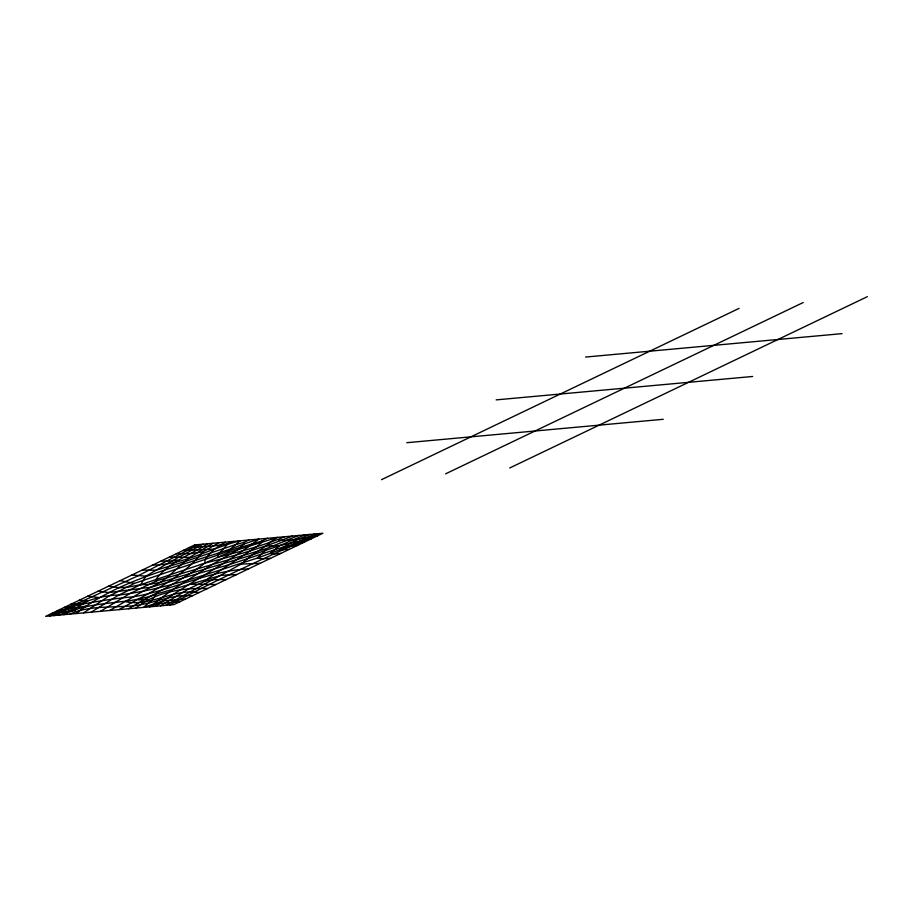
<?xml version="1.0" encoding="UTF-8"?>
<svg xmlns="http://www.w3.org/2000/svg" width="913" height="913" viewBox="0 0 913 913"><rect width="100%" height="100%" fill="white"/><g stroke="black" fill="none" stroke-linecap="round" stroke-linejoin="round"><path stroke-width="1.37" d="M128.413 608.777C153.863 593.644 181.231 581.364 204.957 563.059L205.06 559.897L207.445 556.291L214.35 549.158L225.077 542.174M267.509 538.305L261.62 541.112L261.403 542.79L257.192 546.282L208.016 578.568L205.653 580.942L189.151 588.588L160.62 605.844M232.039 541.535L226.915 543.92L226.527 545.46L217.431 555.195L134.416 583.407L108.704 596.223L83.597 612.863M149.481 606.86L154.171 604.691L154.628 603.265L157.835 600.492L173.778 588.919L212.866 564.108L237.083 550.231L244.182 543.908L258.778 539.104C226.184 564.166 189.071 582.471 155.678 606.289M218.972 542.733L202.823 551.886C181.413 579.013 148.385 592.959 119.089 609.633M203.006 544.194L171.564 561.118L145.92 576.171L140.579 584.742L118.77 595.048L91.129 612.178M298.585 535.463L266.174 548.736L265.181 550.665L257.306 558.105C211.805 572.314 166.349 589.284 118.77 595.048C95.363 595.196 74.729 606.186 53.993 615.567M236.661 574.562L221.266 575.281L156.454 594.043L152.014 600.229L143.478 607.407L163.267 600.834L185.465 599.088M108.419 586.26L119.226 587.664L127.58 587.219L140.579 584.742L204.957 563.059L228.01 552.787L231.799 547.937L240.142 540.804C210.926 547.971 183.079 565.136 152.676 565.067M207.936 543.737C190.201 555.013 169.145 561.997 156.066 579.207L156.751 580.794L266.174 548.736M165.55 605.387L241.158 564.086L251.783 555.127L266.037 546.008L269.917 542.311L277.426 537.403L228.01 552.787M142.291 570.043L155.929 570.237L184.94 561.563L235.143 544.753L243.657 542.505L244.182 543.908C187.701 565.649 124.567 575.532 76.064 613.559M212.866 543.292L189.482 557.466L166.417 578.077L160.448 582.311L141.937 591.852L109.765 610.477M135.946 608.092C155.438 592.035 182.726 587.607 207.468 588.543M304.691 534.915L279.675 545.597L270.18 553.415L257.306 558.105L262.43 558.802L270.522 558.334M100.453 611.333L129.361 593.838L156.751 580.794M280.919 553.358L273.672 554.145L270.18 553.415L287.629 546.91L314.563 534.014M169.715 605.011C218.127 578.568 268.582 556.439 318.728 533.626M198.829 544.57L137.658 575.989L49.816 615.944M261.62 541.112L229.551 550.619L217.431 555.195L218.492 557.044C240.895 551.486 263.526 545.483 284.845 536.718M243.657 542.505L248.804 540.017M69.845 614.118C89.154 605.319 111.443 607.841 132.157 605.878C152.562 604.246 171.382 593.735 192.255 595.824M739.108 308.377L381.486 479.679M803.235 302.523L445.601 473.836M867.35 296.668L509.716 467.981M309.633 534.459L290.323 543.03L279.618 549.866L289.33 549.329M58.923 615.122L77.377 607.316L87.739 600.914L79.226 600.252M63.853 614.666C92.738 599.556 126.416 605.627 156.454 594.043M292.491 536.022C264.119 547.446 234.675 555.949 204.957 563.059M311.333 538.796L279.675 545.597L251.783 555.127L160.448 582.311L149.276 584.388L140.579 584.742M154.171 604.691L165.116 602.865L179.678 601.861M226.915 543.92L214.03 545.917L188.877 547.72M202.823 551.886L190.931 553.563L176.3 553.746M297.741 545.301L287.629 546.91M177.761 560.023L171.564 561.118L161.087 561.039M304.531 542.048L283.635 546.83L230.293 564.302L150.907 587.23L108.932 592.548L98.022 591.236M205.653 580.942L213.106 579.675L226.264 579.538M57.222 610.786L86.13 606.095M317.119 536.022C304.28 537.152 291.236 542.219 278.408 539.857M51.436 613.559L74.147 610.557L75.745 611.265M64.013 607.533C87.032 603.288 109.948 598.7 133.355 596.805C172.34 590.289 208.723 570.579 248.393 568.936M70.815 604.28L80.173 603.367M138.422 599.955L147.621 599.464M842.06 333.644L585.587 357.051M752.654 376.476L496.17 399.883M663.249 419.295L406.764 442.702M266.037 546.008L279.675 545.597M260.137 563.321L241.158 564.086M214.35 549.158L183.091 550.493M145.92 576.171L131.894 575.019M190.817 584.206L215.879 584.514M199.057 592.571C173.801 588.166 150.725 606.894 125.937 601.758M87.637 596.223L98.524 597.467M169.498 557.01L189.482 557.466M120.151 580.645L134.416 583.407M194.663 544.947L45.65 616.332L173.892 604.623L322.905 533.249L194.663 544.947"/></g></svg>
